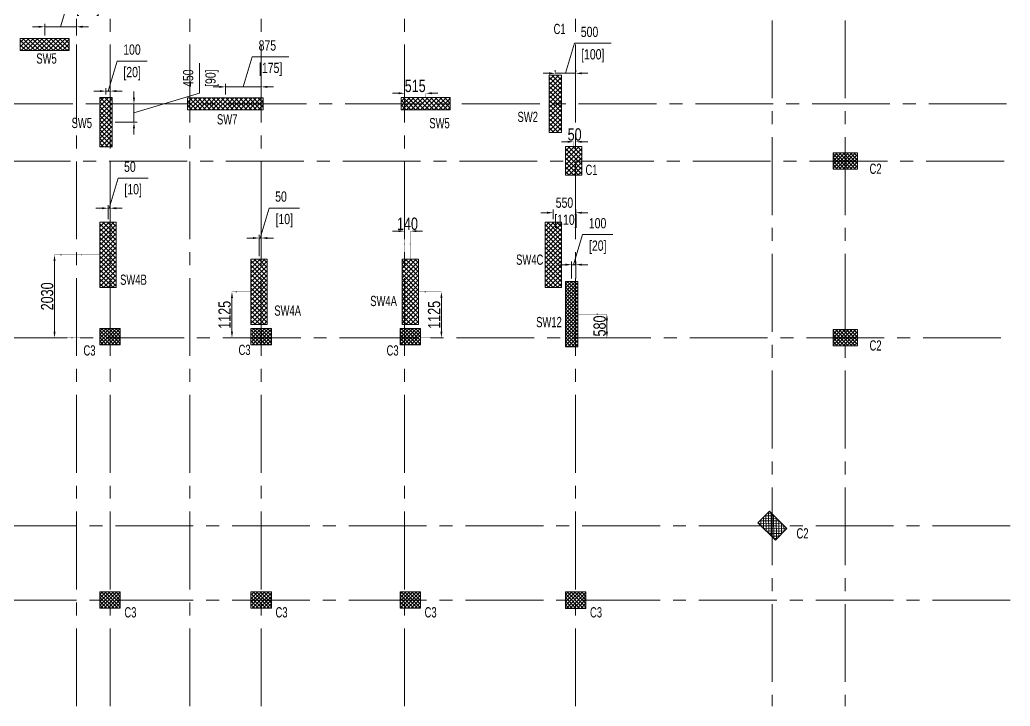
# Model space of a CAD drawing. Header units: millimetres. Extents: x 695 to 71867, y -1044 to 33059.
# Drawn here: x 47619 to 71867, y 356 to 17157 of the extents above; entities that cross this region are included whole.
import ezdxf

# ---------------------------------------------------------------- set-up
doc = ezdxf.new("R2010")
doc.units = ezdxf.units.MM
for name, pattern in [('CENTER2', [28.575, 19.05, -3.175, 3.175, -3.175]), ('DASHED', [0.75, 0.5, -0.25]), ('DOT2', [3.175, 0, -3.175])]:
    doc.linetypes.add(name, pattern=pattern)
doc.layers.get('Defpoints').update_dxf_attribs({"color": 2, "lineweight": 40})
for name, color, linetype, lineweight in [('CENTER LINE', 251, 'CENTER2', 9), ('DIM', 1, 'Continuous', 18), ('N_TEXT', 7, 'Continuous', 15), ('NEW_SH', 6, 'Continuous', 15)]:
    doc.layers.add(name, color=color, linetype=linetype, lineweight=lineweight)
doc.styles.add('AV', font='swisscl.ttf')
doc.styles.add('KARTIK MISC', font='swisscl.ttf', dxfattribs={"width": 0.9, "height": 300})
doc.styles.add('NK 125', font='swisscl.ttf', dxfattribs={"height": 300})
doc.dimstyles.new('DIMENSION', dxfattribs={"dimtxt": 250, "dimasz": 150, "dimexe": 75, "dimexo": 75, "dimgap": 150, "dimtad": 1, "dimdec": 0, "dimrnd": 5, "dimzin": 3, "dimdsep": 46, "dimtxsty": 'AV', "dimcen": 0, "dimclrd": 4, "dimclre": 4, "dimclrt": 4, "dimadec": 0, "dimazin": 0, "dimtfac": 1, "dimtdec": 0, "dimtofl": 0, "dimtmove": 1, "dimatfit": 0, "dimfxl": 1, "dimtolj": 1, "dimtzin": 0, "dimlwd": 5, "dimlwe": 5, "dimarcsym": 0})
doc.dimstyles.new('ravi', dxfattribs={"dimtxt": 300, "dimasz": 150, "dimexe": 0.18, "dimexo": 0.0625, "dimgap": 25, "dimtad": 1, "dimdec": 0, "dimrnd": 5, "dimzin": 0, "dimdsep": 46, "dimtxsty": 'NK 125', "dimblk": 'ARCHTICK', "dimcen": 0.09, "dimdle": 1, "dimclrd": 256, "dimclre": 4, "dimclrt": 256, "dimadec": 0, "dimazin": 0, "dimtfac": 1, "dimtdec": 0, "dimtix": 1, "dimtofl": 0, "dimtmove": 0, "dimatfit": 3, "dimldrblk": 'OPEN90', "dimfxl": 3000, "dimfxlon": 1, "dimtolj": 1, "dimtzin": 0, "dimlwd": 5, "dimlwe": 5, "dimarcsym": 0})
pattern_1 = [(45, (0, 0), (-44.1941738, 44.1941738), []), (135, (0, 0), (-44.1941738, -44.1941738), [])]

# ---------------------------------------------------------------- blocks, each defined once
blk = doc.blocks.new('SW2')
at = {"layer": 'NEW_SH', "lineweight": 5, "ltscale": 200}
h = blk.add_hatch(dxfattribs=at)
h.set_pattern_fill('ANSI37', color=256, scale=25)
h.paths.add_polyline_path([(578577, -8132), (578277, -8132), (578277, -9532), (578577, -9532)])
blk.add_lwpolyline([(578277, -8132), (578577, -8132), (578577, -9532), (578277, -9532)], close=True, dxfattribs=at)
blk = doc.blocks.new('SW4')
at = {"layer": 'NEW_SH', "lineweight": 5, "ltscale": 200}
h = blk.add_hatch(dxfattribs=at)
h.set_pattern_fill('ANSI37', color=256, scale=25)
h.paths.add_polyline_path([(581977, -14332), (582377, -14332), (582377, -12732), (581977, -12732)])
blk.add_lwpolyline([(581977, -12732), (582377, -12732), (582377, -14332), (581977, -14332)], close=True, dxfattribs=at)
blk = doc.blocks.new('SW5')
at = {"layer": 'NEW_SH', "lineweight": 5, "ltscale": 200}
h = blk.add_hatch(dxfattribs=at)
h.set_pattern_fill('ANSI37', color=256, scale=25)
h.paths.add_polyline_path([(587627, -8682), (585777, -8682), (585777, -8982), (587627, -8982)])
blk.add_lwpolyline([(585777, -8682), (587627, -8682), (587627, -8982), (585777, -8982)], close=True, dxfattribs=at)
blk = doc.blocks.new('C1')
at = {"layer": 'NEW_SH', "lineweight": 5, "ltscale": 20}
h = blk.add_hatch(dxfattribs=at)
h.set_pattern_fill('ANSI37', color=6, scale=25)
h.paths.add_polyline_path([(571152, -1807), (571152, -2207), (571852, -2207), (571852, -1807)])
at = {"layer": 'NEW_SH', "color": 6, "lineweight": 5, "ltscale": 20}
blk.add_lwpolyline([(571152, -1807), (571852, -1807), (571852, -2207), (571152, -2207)], close=True, dxfattribs=at)
blk = doc.blocks.new('SWA4')
at = {"layer": 'NEW_SH', "lineweight": 5, "ltscale": 200}
h = blk.add_hatch(dxfattribs=at)
h.set_pattern_fill('ANSI37', color=256, scale=25)
h.set_pattern_definition([(45, (380050.23, 33223.92), (-56.126601, 56.126601), []), (135, (380050.23, 33223.92), (-56.126601, -56.126601), [])])
h.paths.add_polyline_path([(962328, 20092), (962028, 20092), (962028, 18892), (962328, 18892)])
blk.add_lwpolyline([(962028, 20092), (962328, 20092), (962328, 18892), (962028, 18892)], close=True, dxfattribs=at)
blk = doc.blocks.new('C3A')
at = {"layer": 'NEW_SH', "lineweight": 5}
h = blk.add_hatch(dxfattribs=at)
h.set_pattern_fill('ANSI37', color=256, scale=500)
h.set_pattern_definition(pattern_1)
h.paths.add_polyline_path([(-612508, 1551312), (-612908, 1551312), (-612908, 1550712), (-612508, 1550712)])
blk.add_lwpolyline([(-612908, 1551312), (-612508, 1551312), (-612508, 1550712), (-612908, 1550712)], close=True, dxfattribs=at)
blk = doc.blocks.new('C8')
at = {"layer": 'NEW_SH', "lineweight": 5}
h = blk.add_hatch(dxfattribs=at)
h.set_pattern_fill('ANSI37', color=256, scale=500)
h.set_pattern_definition(pattern_1)
h.paths.add_polyline_path([(-617609, 1561384), (-617609, 1561884), (-618009, 1561884), (-618009, 1561384)])
blk.add_lwpolyline([(-618009, 1561884), (-617609, 1561884), (-617609, 1561384), (-618009, 1561384)], close=True, dxfattribs=at)
blk = doc.blocks.new('SW12')
at = {"layer": 'NEW_SH', "lineweight": 5}
h = blk.add_hatch(dxfattribs=at)
h.set_pattern_fill('ANSI37', color=256, scale=500)
h.set_pattern_definition(pattern_1)
h.paths.add_polyline_path([(-541731, 1545107), (-541431, 1545107), (-541431, 1546707), (-541731, 1546707)])
blk.add_lwpolyline([(-541731, 1546707), (-541431, 1546707), (-541431, 1545107), (-541731, 1545107)], close=True, dxfattribs=at)
blk = doc.blocks.new('*D232')
at = {"layer": 'Defpoints', "color": 0, "transparency": 16777216}
for p in [(60729, 15801), (61229, 15847), (61229, 15801)]:
    blk.add_point(p, dxfattribs=at)
at = {"layer": 'N_TEXT', "color": 4, "lineweight": 5, "transparency": 16777216}
for p, q in [((60979, 15847), (61199, 16582)), ((61199, 16582), (62095, 16582)), ((60579, 15847), (60429, 15847)), ((60729, 15876), (60729, 15922)), ((60729, 15847), (61229, 15847)), ((61229, 15876), (61229, 15922)), ((61379, 15847), (61529, 15847))]:
    blk.add_line(p, q, dxfattribs=at)
at = {"layer": 'N_TEXT', "color": 4, "transparency": 16777216}
for points in [[(60579, 15872), (60579, 15822), (60729, 15847)], [(61379, 15872), (61379, 15822), (61229, 15847)]]:
    blk.add_solid(points, dxfattribs=at)
at = {"layer": 'N_TEXT', "color": 4, "transparency": 16777216, "char_height": 250, "attachment_point": 5, "style": 'AV'}
for s, insert in [('\\A1;500', (61568, 16860)), ('\\A1;[100]', (61647, 16275))]:
    blk.add_mtext(s, dxfattribs=dict(at, insert=insert))
blk = doc.blocks.new('*D173')
at = {"layer": 'Defpoints', "color": 0, "transparency": 16777216}
for p in [(57557, 15359), (57041, 15251), (57557, 15251)]:
    blk.add_point(p, dxfattribs=at)
at = {"layer": 'DIM', "lineweight": 5, "transparency": 16777216}
for p, q in [((56891, 15359), (56741, 15359)), ((57707, 15359), (57857, 15359))]:
    blk.add_line(p, q, dxfattribs=at)
at = {"layer": 'DIM', "color": 4, "linetype": 'DOT2', "lineweight": 5, "transparency": 16777216}
for p, q in [((57041, 15251), (57041, 15359)), ((57557, 15251), (57557, 15359))]:
    blk.add_line(p, q, dxfattribs=at)
at = {"layer": 'DIM', "transparency": 16777216}
for points in [[(56891, 15384), (56891, 15334), (57041, 15359)], [(57707, 15384), (57707, 15334), (57557, 15359)]]:
    blk.add_solid(points, dxfattribs=at)
at = {"layer": 'DIM', "transparency": 16777216, "insert": (57299, 15537), "char_height": 300, "attachment_point": 5, "style": 'NK 125'}
blk.add_mtext('\\A1;515', dxfattribs=at)
blk = doc.blocks.new('_Open90')
at = {"color": 0, "linetype": 'ByBlock', "lineweight": -2}
for p, q in [((0, 0), (-1, 0)), ((-0.5, 0.5), (0, 0)), ((0, 0), (-0.5, -0.5))]:
    blk.add_line(p, q, dxfattribs=at)
blk = doc.blocks.new('*D233')
at = {"layer": 'Defpoints', "color": 0, "transparency": 16777216}
for p in [(53529, 15515), (52654, 15251), (53529, 15251)]:
    blk.add_point(p, dxfattribs=at)
at = {"layer": 'N_TEXT', "color": 4, "lineweight": 5, "transparency": 16777216}
for p, q in [((53091, 15515), (53312, 16250)), ((53312, 16250), (54207, 16250)), ((52654, 15326), (52654, 15590)), ((53529, 15326), (53529, 15590)), ((52504, 15515), (52354, 15515)), ((52654, 15515), (53529, 15515)), ((53679, 15515), (53829, 15515))]:
    blk.add_line(p, q, dxfattribs=at)
at = {"layer": 'N_TEXT', "color": 4, "transparency": 16777216}
for points in [[(52504, 15540), (52504, 15490), (52654, 15515)], [(53679, 15540), (53679, 15490), (53529, 15515)]]:
    blk.add_solid(points, dxfattribs=at)
at = {"layer": 'N_TEXT', "color": 4, "transparency": 16777216, "char_height": 250, "attachment_point": 5, "style": 'AV'}
for s, insert in [('\\A1;875', (53680, 16528)), ('\\A1;[175]', (53760, 15943))]:
    blk.add_mtext(s, dxfattribs=dict(at, insert=insert))
blk = doc.blocks.new('*D234')
at = {"layer": 'Defpoints', "color": 0, "transparency": 16777216}
for p in [(49829, 15412), (49729, 15251), (49829, 15251)]:
    blk.add_point(p, dxfattribs=at)
at = {"layer": 'N_TEXT', "color": 4, "lineweight": 5, "transparency": 16777216}
for p, q in [((49779, 15412), (49999, 16148)), ((49999, 16148), (50738, 16148)), ((49579, 15412), (49429, 15412)), ((49729, 15326), (49729, 15487)), ((49729, 15412), (49829, 15412)), ((49829, 15326), (49829, 15487)), ((49979, 15412), (50129, 15412))]:
    blk.add_line(p, q, dxfattribs=at)
at = {"layer": 'N_TEXT', "color": 4, "transparency": 16777216}
for points in [[(49579, 15437), (49579, 15387), (49729, 15412)], [(49979, 15437), (49979, 15387), (49829, 15412)]]:
    blk.add_solid(points, dxfattribs=at)
at = {"layer": 'N_TEXT', "color": 4, "transparency": 16777216, "char_height": 250, "attachment_point": 5, "style": 'AV'}
for s, insert in [('\\A1;100', (50365, 16426)), ('\\A1;[20]', (50369, 15840))]:
    blk.add_mtext(s, dxfattribs=dict(at, insert=insert))
blk = doc.blocks.new('*D174')
at = {"layer": 'Defpoints', "color": 0, "transparency": 16777216}
for p in [(49004, 16986), (48229, 16701), (49004, 16701)]:
    blk.add_point(p, dxfattribs=at)
at = {"layer": 'N_TEXT', "color": 4, "lineweight": 5, "transparency": 16777216}
for p, q in [((48616, 16986), (48837, 17721)), ((48837, 17721), (49732, 17721)), ((48079, 16986), (47929, 16986)), ((48229, 16776), (48229, 17061)), ((48229, 16986), (49004, 16986)), ((49004, 16776), (49004, 17061)), ((49154, 16986), (49304, 16986))]:
    blk.add_line(p, q, dxfattribs=at)
at = {"layer": 'N_TEXT', "color": 4, "transparency": 16777216}
for points in [[(48079, 17011), (48079, 16961), (48229, 16986)], [(49154, 17011), (49154, 16961), (49004, 16986)]]:
    blk.add_solid(points, dxfattribs=at)
at = {"layer": 'N_TEXT', "color": 4, "transparency": 16777216, "char_height": 250, "attachment_point": 5, "style": 'AV'}
for s, insert in [('\\A1;775', (49204, 17998)), ('\\A1;[155]', (49284, 17414))]:
    blk.add_mtext(s, dxfattribs=dict(at, insert=insert))
blk = doc.blocks.new('*D192')
at = {"layer": 'Defpoints', "color": 0, "transparency": 16777216}
for p in [(49829, 12545), (49779, 12201), (49829, 12201)]:
    blk.add_point(p, dxfattribs=at)
at = {"layer": 'N_TEXT', "color": 4, "lineweight": 5, "transparency": 16777216}
for p, q in [((49804, 12545), (50024, 13281)), ((50024, 13281), (50763, 13281)), ((49779, 12276), (49779, 12620)), ((49829, 12276), (49829, 12620)), ((49629, 12545), (49479, 12545)), ((49779, 12545), (49829, 12545)), ((49979, 12545), (50129, 12545))]:
    blk.add_line(p, q, dxfattribs=at)
at = {"layer": 'N_TEXT', "color": 4, "transparency": 16777216}
for points in [[(49629, 12570), (49629, 12520), (49779, 12545)], [(49979, 12570), (49979, 12520), (49829, 12545)]]:
    blk.add_solid(points, dxfattribs=at)
at = {"layer": 'N_TEXT', "color": 4, "transparency": 16777216, "char_height": 250, "attachment_point": 5, "style": 'AV'}
for s, insert in [('\\A1;50', (50314, 13559)), ('\\A1;[10]', (50394, 12973))]:
    blk.add_mtext(s, dxfattribs=dict(at, insert=insert))
blk = doc.blocks.new('*D193')
at = {"layer": 'Defpoints', "color": 0, "transparency": 16777216}
for p in [(53529, 11815), (53479, 11299), (53529, 11299)]:
    blk.add_point(p, dxfattribs=at)
at = {"layer": 'N_TEXT', "color": 4, "lineweight": 5, "transparency": 16777216}
for p, q in [((53504, 11815), (53724, 12550)), ((53724, 12550), (54463, 12550)), ((53479, 11374), (53479, 11890)), ((53529, 11374), (53529, 11890)), ((53329, 11815), (53179, 11815)), ((53479, 11815), (53529, 11815)), ((53679, 11815), (53829, 11815))]:
    blk.add_line(p, q, dxfattribs=at)
at = {"layer": 'N_TEXT', "color": 4, "transparency": 16777216}
for points in [[(53329, 11840), (53329, 11790), (53479, 11815)], [(53679, 11840), (53679, 11790), (53529, 11815)]]:
    blk.add_solid(points, dxfattribs=at)
at = {"layer": 'N_TEXT', "color": 4, "transparency": 16777216, "char_height": 250, "attachment_point": 5, "style": 'AV'}
for s, insert in [('\\A1;50', (54014, 12828)), ('\\A1;[10]', (54094, 12243))]:
    blk.add_mtext(s, dxfattribs=dict(at, insert=insert))
blk = doc.blocks.new('*D194')
at = {"layer": 'Defpoints', "color": 0, "transparency": 16777216}
for p in [(57041, 11985), (57041, 11299), (57179, 11299)]:
    blk.add_point(p, dxfattribs=at)
at = {"layer": 'DIM', "lineweight": 5, "transparency": 16777216}
for p, q in [((56891, 11985), (56741, 11985)), ((57329, 11985), (57479, 11985))]:
    blk.add_line(p, q, dxfattribs=at)
at = {"layer": 'DIM', "color": 4, "linetype": 'DOT2', "lineweight": 5, "transparency": 16777216}
for p, q in [((57041, 11299), (57041, 11985)), ((57179, 11299), (57179, 11985))]:
    blk.add_line(p, q, dxfattribs=at)
at = {"layer": 'DIM', "transparency": 16777216}
for points in [[(56891, 12010), (56891, 11960), (57041, 11985)], [(57329, 12010), (57329, 11960), (57179, 11985)]]:
    blk.add_solid(points, dxfattribs=at)
at = {"layer": 'DIM', "transparency": 16777216, "insert": (57110, 12163), "char_height": 300, "attachment_point": 5, "style": 'NK 125'}
blk.add_mtext('\\A1;140', dxfattribs=at)
blk = doc.blocks.new('*D195')
at = {"layer": 'Defpoints', "color": 0, "transparency": 16777216}
for p in [(61229, 12435), (60679, 12201), (61229, 12254)]:
    blk.add_point(p, dxfattribs=at)
at = {"layer": 'N_TEXT', "color": 4, "lineweight": 5, "transparency": 16777216}
for p, q in [((60529, 12435), (60379, 12435)), ((60679, 12276), (60679, 12510)), ((61229, 12329), (61229, 12510)), ((61379, 12435), (61529, 12435))]:
    blk.add_line(p, q, dxfattribs=at)
at = {"layer": 'N_TEXT', "color": 4, "transparency": 16777216}
for points in [[(60529, 12460), (60529, 12410), (60679, 12435)], [(61379, 12460), (61379, 12410), (61229, 12435)]]:
    blk.add_solid(points, dxfattribs=at)
at = {"layer": 'N_TEXT', "color": 4, "transparency": 16777216, "insert": (60954, 12435), "char_height": 250, "attachment_point": 5, "style": 'AV'}
blk.add_mtext('\\A1;550\\P [110]', dxfattribs=at)
blk = doc.blocks.new('*D139')
at = {"layer": 'Defpoints', "color": 0, "transparency": 16777216}
for p in [(61229, 11163), (61129, 10751), (61229, 10751)]:
    blk.add_point(p, dxfattribs=at)
at = {"layer": 'N_TEXT', "color": 4, "lineweight": 5, "transparency": 16777216}
for p, q in [((61179, 11163), (61399, 11898)), ((61399, 11898), (62138, 11898)), ((60979, 11163), (60829, 11163)), ((61129, 10826), (61129, 11238)), ((61129, 11163), (61229, 11163)), ((61229, 10826), (61229, 11238)), ((61379, 11163), (61529, 11163))]:
    blk.add_line(p, q, dxfattribs=at)
at = {"layer": 'N_TEXT', "color": 4, "transparency": 16777216}
for points in [[(60979, 11188), (60979, 11138), (61129, 11163)], [(61379, 11188), (61379, 11138), (61229, 11163)]]:
    blk.add_solid(points, dxfattribs=at)
at = {"layer": 'N_TEXT', "color": 4, "transparency": 16777216, "char_height": 250, "attachment_point": 5, "style": 'AV'}
for s, insert in [('\\A1;100', (61765, 12176)), ('\\A1;[20]', (61769, 11591))]:
    blk.add_mtext(s, dxfattribs=dict(at, insert=insert))
blk = doc.blocks.new('*D209')
at = {"layer": 'Defpoints', "color": 0, "transparency": 16777216}
for p in [(49879, 15101), (50414, 15101), (49879, 14651)]:
    blk.add_point(p, dxfattribs=at)
at = {"layer": 'N_TEXT', "color": 4, "lineweight": 5, "transparency": 16777216}
for p, q in [((52020, 15358), (52020, 16098)), ((50414, 15251), (50414, 15401)), ((50414, 14876), (52020, 15358)), ((49954, 15101), (50489, 15101)), ((50414, 14651), (50414, 15101)), ((49954, 14651), (50489, 14651)), ((50414, 14501), (50414, 14351))]:
    blk.add_line(p, q, dxfattribs=at)
at = {"layer": 'N_TEXT', "color": 4, "transparency": 16777216}
for points in [[(50389, 15251), (50439, 15251), (50414, 15101)], [(50389, 14501), (50439, 14501), (50414, 14651)]]:
    blk.add_solid(points, dxfattribs=at)
at = {"layer": 'N_TEXT', "color": 4, "transparency": 16777216, "char_height": 250, "attachment_point": 5, "rotation": 90, "style": 'AV'}
for s, insert in [('\\A1;450', (51742, 15728)), ('\\A1;[90]', (52327, 15728))]:
    blk.add_mtext(s, dxfattribs=dict(at, insert=insert))
blk = doc.blocks.new('*D249')
at = {"layer": 'Defpoints', "color": 0, "transparency": 16777216}
for p in [(48469, 11401), (49579, 11401), (49285, 9373)]:
    blk.add_point(p, dxfattribs=at)
at = {"layer": 'DIM', "color": 4, "linetype": 'DOT2', "lineweight": 5, "transparency": 16777216}
for p, q in [((49579, 11401), (48469, 11401)), ((49285, 9373), (48469, 9373))]:
    blk.add_line(p, q, dxfattribs=at)
at = {"layer": 'DIM', "lineweight": 5, "transparency": 16777216}
blk.add_line((48469, 9523), (48469, 11251), dxfattribs=at)
at = {"layer": 'DIM', "transparency": 16777216}
for points in [[(48444, 11251), (48494, 11251), (48469, 11401)], [(48444, 9523), (48494, 9523), (48469, 9373)]]:
    blk.add_solid(points, dxfattribs=at)
at = {"layer": 'DIM', "transparency": 16777216, "insert": (48290, 10387), "char_height": 300, "attachment_point": 5, "rotation": 90, "style": 'NK 125'}
blk.add_mtext('\\A1;2030', dxfattribs=at)
blk = doc.blocks.new('*D190')
at = {"layer": 'Defpoints', "color": 0, "transparency": 16777216}
for p in [(61279, 9951), (61279, 9373), (61994, 9373)]:
    blk.add_point(p, dxfattribs=at)
at = {"layer": 'DIM', "color": 4, "linetype": 'DOT2', "lineweight": 5, "transparency": 16777216}
for p, q in [((61279, 9951), (61995, 9951)), ((61279, 9373), (61995, 9373))]:
    blk.add_line(p, q, dxfattribs=at)
at = {"layer": 'DIM', "lineweight": 5, "transparency": 16777216}
blk.add_line((61994, 9801), (61994, 9523), dxfattribs=at)
at = {"layer": 'DIM', "transparency": 16777216}
for points in [[(61969, 9801), (62019, 9801), (61994, 9951)], [(61969, 9523), (62019, 9523), (61994, 9373)]]:
    blk.add_solid(points, dxfattribs=at)
at = {"layer": 'DIM', "transparency": 16777216, "insert": (61816, 9662), "char_height": 300, "attachment_point": 5, "rotation": 90, "style": 'NK 125'}
blk.add_mtext('\\A1;580', dxfattribs=at)
blk = doc.blocks.new('*D250')
at = {"layer": 'Defpoints', "color": 0, "transparency": 16777216}
for p in [(52813, 10499), (53279, 10499), (53134, 9373)]:
    blk.add_point(p, dxfattribs=at)
at = {"layer": 'DIM', "color": 4, "linetype": 'DOT2', "lineweight": 5, "transparency": 16777216}
for p, q in [((53279, 10499), (52812, 10499)), ((53134, 9373), (52812, 9373))]:
    blk.add_line(p, q, dxfattribs=at)
at = {"layer": 'DIM', "lineweight": 5, "transparency": 16777216}
blk.add_line((52813, 9523), (52813, 10349), dxfattribs=at)
at = {"layer": 'DIM', "transparency": 16777216}
for points in [[(52788, 10349), (52838, 10349), (52813, 10499)], [(52788, 9523), (52838, 9523), (52813, 9373)]]:
    blk.add_solid(points, dxfattribs=at)
at = {"layer": 'DIM', "transparency": 16777216, "insert": (52634, 9936), "char_height": 300, "attachment_point": 5, "rotation": 90, "style": 'NK 125'}
blk.add_mtext('\\A1;1125', dxfattribs=at)
blk = doc.blocks.new('*D251')
at = {"layer": 'Defpoints', "color": 0, "transparency": 16777216}
for p in [(57379, 10499), (57942, 10499), (57429, 9373)]:
    blk.add_point(p, dxfattribs=at)
at = {"layer": 'DIM', "color": 4, "linetype": 'DOT2', "lineweight": 5, "transparency": 16777216}
for p, q in [((57379, 10499), (57942, 10499)), ((57429, 9373), (57942, 9373))]:
    blk.add_line(p, q, dxfattribs=at)
at = {"layer": 'DIM', "lineweight": 5, "transparency": 16777216}
blk.add_line((57942, 9523), (57942, 10349), dxfattribs=at)
at = {"layer": 'DIM', "transparency": 16777216}
for points in [[(57917, 10349), (57967, 10349), (57942, 10499)], [(57917, 9523), (57967, 9523), (57942, 9373)]]:
    blk.add_solid(points, dxfattribs=at)
at = {"layer": 'DIM', "transparency": 16777216, "insert": (57763, 9936), "char_height": 300, "attachment_point": 5, "rotation": 90, "style": 'NK 125'}
blk.add_mtext('\\A1;1125', dxfattribs=at)
blk = doc.blocks.new('*D252')
at = {"layer": 'Defpoints', "color": 0, "transparency": 16777216}
for p in [(61228, 14171), (61179, 14051), (61228, 14051)]:
    blk.add_point(p, dxfattribs=at)
at = {"layer": 'DIM', "lineweight": 5, "transparency": 16777216}
for p, q in [((61029, 14171), (60879, 14171)), ((61378, 14171), (61528, 14171))]:
    blk.add_line(p, q, dxfattribs=at)
at = {"layer": 'DIM', "color": 4, "linetype": 'DOT2', "lineweight": 5, "transparency": 16777216}
for p, q in [((61179, 14051), (61179, 14171)), ((61228, 14051), (61228, 14171))]:
    blk.add_line(p, q, dxfattribs=at)
at = {"layer": 'DIM', "transparency": 16777216}
for points in [[(61029, 14196), (61029, 14146), (61179, 14171)], [(61378, 14196), (61378, 14146), (61228, 14171)]]:
    blk.add_solid(points, dxfattribs=at)
at = {"layer": 'DIM', "transparency": 16777216, "insert": (61203, 14349), "char_height": 300, "attachment_point": 5, "style": 'NK 125'}
blk.add_mtext('\\A1;50', dxfattribs=at)

msp = doc.modelspace()

# ---------------------------------------------------------------- linework, layer by layer
at = {"layer": 'CENTER LINE', "linetype": 'CENTER2', "lineweight": 0, "ltscale": 100, "transparency": 16777216}
for p, q in [((49003, 355.9), (49003, 31428.7)), ((49828, 355.9), (49828, 31428.7)), ((51778, 355.9), (51778, 31428.7)), ((57040.2, 355.9), (57040.2, 31428.7)), ((61228, 355.9), (61228, 31428.7)), ((66039.6, 31428.7), (66039.6, 355.9)), ((67828, 31428.7), (67828, 355.9)), ((53528, 355.9), (53528, 31278.6)), ((71779.3, 15097.6), (1585.8, 15097.6)), ((71716.8, 13697.6), (1523.3, 13697.6)), ((71641.7, 9372.6), (1523.3, 9372.6)), ((71867.1, 4772.3), (1523.3, 4772.3)), ((71867.1, 2947.6), (1523.3, 2947.6))]:
    msp.add_line(p, q, dxfattribs=at)

# ---------------------------------------------------------------- block references
at = {"layer": 'NEW_SH', "lineweight": 5, "transparency": 16777216, "rotation": 90}
for p in [(67721, -945626.2), (77049, -947076.2)]:
    msp.add_blockref('SWA4', p, dxfattribs=at)
at = {"layer": 'NEW_SH', "linetype": 'DASHED', "lineweight": 5, "transparency": 16777216}
for name, p in [('SW2', (-517698.6, 23933)), ('SW5', (-534048.6, 23933)), ('SW4', (-532398.6, 24933)), ('SW4', (-521498.6, 24933)), ('SW4', (-528698.6, 24030.8)), ('SW4', (-524998.6, 24030.8))]:
    msp.add_blockref(name, p, dxfattribs=at)
at = {"layer": 'NEW_SH', "lineweight": 5, "transparency": 16777216}
msp.add_blockref('SWA4', (-912448.9, -4840.9), dxfattribs=at)
at = {"layer": 'NEW_SH', "linetype": 'DASHED', "lineweight": 5, "transparency": 16777216, "rotation": 270}
msp.add_blockref('C1', (63185.4, 585203.7), dxfattribs=at)
at = {"layer": 'NEW_SH', "transparency": 16777216}
for name, p, rotation in [('C3A', (-1483183.2, -599006.9), 270.0000000133847), ('C8', (-1511805.4, -608407.3), 270), ('C8', (-1508105.4, -608407.3), 270), ('C8', (-1504455.4, -608407.3), 270), ('C3A', (-1483183.2, -603331.9), 270.0000000133847), ('C3A', (1603031.1, -642318.5), 45.61236389237059), ('C8', (-1511805.4, -614857.3), 270), ('C8', (-1508105.4, -614857.3), 270), ('C8', (-1504455.4, -614857.3), 270), ('C8', (1622863.3, 620758.7), 89.99995202293208)]:
    msp.add_blockref(name, p, dxfattribs=dict(at, rotation=rotation))
msp.add_blockref('SW12', (602709.3, -1535955.9), dxfattribs=at)

# ---------------------------------------------------------------- texts
at = {"layer": 'NEW_SH', "color": 4, "lineweight": 5, "transparency": 16777216, "char_height": 250, "width": 688.945, "attachment_point": 1, "style": 'KARTIK MISC'}
for s, insert in [('C1', (60687.5, 17058.3)), ('SW5', (48023.4, 16335.2)), ('SW7', (52446.9, 14846.4)), ('SW2', (59805, 14905.5)), ('SW5', (48886.6, 14757.3)), ('SW5', (57645.4, 14753)), ('C1', (61468.5, 13608.6)), ('C2', (68423.5, 13636.7)), ('SW4C', (59770.4, 11410.8)), ('SW4B', (50074.5, 10920.2)), ('SW4A', (56199.2, 10399)), ('SW4A', (53850.4, 10163.9)), ('SW12', (60261.1, 9883.4, 0)), ('C2', (68423.5, 9311.7)), ('C3', (49177.2, 9189.3)), ('C3', (52974.2, 9202.5)), ('C3', (56598.4, 9189.7)), ('C2', (66635.1, 4711.4)), ('C3', (50179.6, 2778.9)), ('C3', (53879.6, 2778.9)), ('C3', (57529.8, 2778.9)), ('C3', (61579.6, 2778.9))]:
    msp.add_mtext(s, dxfattribs=dict(at, insert=insert))

# ---------------------------------------------------------------- dimensions: what is measured, and where the dimension line sits
at = {"layer": 'DIM', "color": 1, "transparency": 16777216}
for base, p1, p2, picture, middle in [((57556.8, 15358.9), (57041, 15251.4), (57556.8, 15251.4), '*D173', (57298.9, 15536.9)), ((61228, 14170.8), (61178.7, 14051.4), (61228, 14051.4), '*D252', (61203.3, 14349.5)), ((57041, 11984.8), (57178.7, 11299.2), (57041, 11299.2), '*D194', (57109.8, 12163.5))]:
    dim = msp.add_linear_dim(base=base, p1=p1, p2=p2, dimstyle='ravi', override={"dimtad": 3, "dimsah": 1}, dxfattribs=at)
    dim.commit()
    dim.dimension.update_dxf_attribs({"geometry": picture, "text_midpoint": middle})
for base, p1, p2, picture, middle in [((48468.8, 11401.4), (49285.1, 9372.6), (49578.7, 11401.4), '*D249', (48290, 10387)), ((52812.7, 10499.2), (53134.4, 9372.6), (53278.7, 10499.2), '*D250', (52634, 9935.9)), ((57941.5, 10499.2), (57428.7, 9372.6), (57378.7, 10499.2), '*D251', (57762.9, 9935.9))]:
    dim = msp.add_linear_dim(base=base, p1=p1, p2=p2, angle=90, dimstyle='ravi', override={"dimtad": 3, "dimsah": 1}, dxfattribs=at)
    dim.commit()
    dim.dimension.update_dxf_attribs({"geometry": picture, "text_midpoint": middle})
dim = msp.add_linear_dim(base=(61994.4, 9372.6), p1=(61278.7, 9951.4), p2=(61278.7, 9372.6), angle=90, dimstyle='ravi', override={"dimtad": 3, "dimsah": 1}, dxfattribs=at)
dim.commit()
dim.dimension.update_dxf_attribs({"geometry": '*D190', "text_midpoint": (61994.4, 9662), "dimtype": 160})
at = {"layer": 'N_TEXT', "transparency": 16777216}
for base, p1, p2, picture, middle in [((49003.7, 16986.4), (48228.7, 16701.4), (49003.7, 16701.4), '*D174', (48986.5, 17720.8)), ((61228.7, 15847), (60728.7, 15801.4), (61228.7, 15801.4), '*D232', (61349.3, 16582.4)), ((49828.7, 15412.4), (49728.7, 15251.4), (49828.7, 15251.4), '*D234', (50149.3, 16147.8)), ((53528.7, 15514.8), (52653.7, 15251.4), (53528.7, 15251.4), '*D233', (53461.7, 16249.7)), ((49828.7, 12545.5), (49778.7, 12201.4), (49828.7, 12201.4), '*D192', (50174.3, 13280.9)), ((53528.7, 11814.8), (53478.7, 11299.2), (53528.7, 11299.2), '*D193', (53874.3, 12550.2)), ((61228.7, 11162.5), (61128.7, 10751.4), (61228.7, 10751.4), '*D139', (61549.3, 11897.9))]:
    dim = msp.add_linear_dim(base=base, p1=p1, p2=p2, dimstyle='DIMENSION', override={"dimpost": '\\X'}, dxfattribs=at)
    dim.commit()
    dim.dimension.update_dxf_attribs({"geometry": picture, "text_midpoint": middle})
dim = msp.add_linear_dim(base=(50413.9, 15101.4), p1=(49878.7, 14651.4), p2=(49878.7, 15101.4), angle=90, dimstyle='DIMENSION', override={"dimpost": '\\X'}, dxfattribs=at)
dim.commit()
dim.dimension.update_dxf_attribs({"geometry": '*D209', "text_midpoint": (52020, 15508.2)})
dim = msp.add_linear_dim(base=(61228.7, 12434.6), p1=(60678.7, 12201.4), p2=(61228.7, 12254.1), dimstyle='DIMENSION', override={"dimpost": '\\X'}, dxfattribs=at)
dim.commit()
dim.dimension.update_dxf_attribs({"geometry": '*D195', "text_midpoint": (60953.7, 12434.6), "dimtype": 160})

doc.saveas('drawing.dxf')
